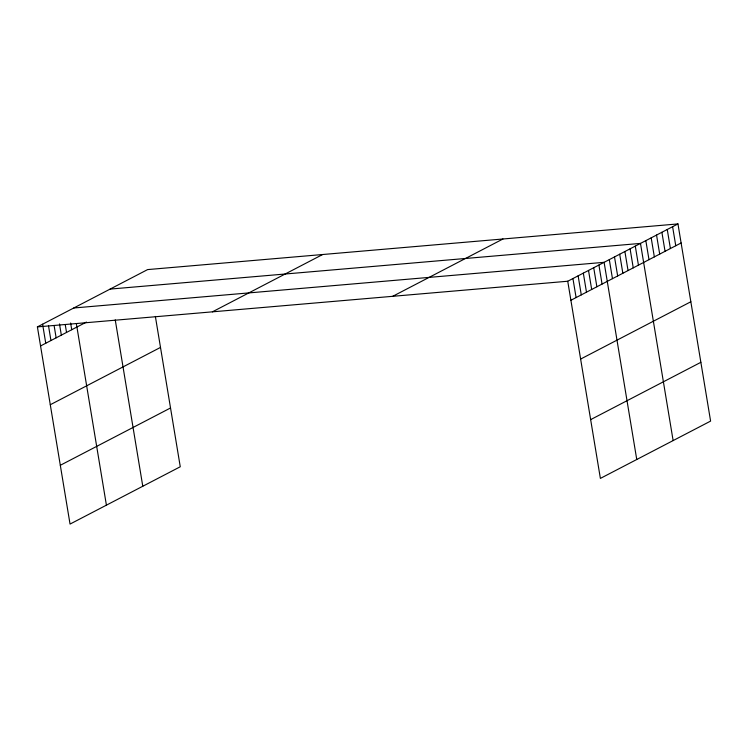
<?xml version="1.0" encoding="UTF-8"?>
<svg xmlns="http://www.w3.org/2000/svg" width="748" height="748" viewBox="0 0 748 748"><rect width="100%" height="100%" fill="white"/><g stroke="black" fill="none" stroke-linecap="round" stroke-linejoin="round"><path stroke-width="1.12" d="M155.369 316.423L180.259 466.761L70.041 524.077L37.4 326.904L147.618 269.589L677.959 223.923L710.6 421.096L600.382 478.411L567.741 281.239L677.959 223.923M40.551 345.95L86.45 322.079M212.413 311.841L322.631 254.526M50.284 404.733L160.502 347.418M60.308 465.293L170.525 407.978M392.728 296.311L502.946 238.995M570.892 300.285L681.11 242.969M580.626 359.068L690.843 301.753M590.649 419.628L700.867 362.312M110.143 289.083L640.484 243.409L673.125 440.581M73.772 307.989L604.113 262.324L636.754 459.496M37.4 326.904L567.741 281.239M672.602 226.709L675.762 245.755M667.253 229.496L670.404 248.532M661.896 232.282L665.047 251.319M656.548 235.059L659.699 254.105M651.19 237.845L654.341 256.891M645.842 240.632L648.993 259.668M635.286 246.111L638.437 265.157M630.096 248.813L633.247 267.859M624.898 251.515L628.049 270.561M619.699 254.217L622.85 273.263M614.501 256.919L617.661 275.965M609.311 259.621L612.462 278.667M598.914 265.026L602.065 284.072M593.725 267.728L596.876 286.774M588.526 270.43L591.677 289.476M583.328 273.132L586.479 292.178M578.129 275.834L581.29 294.88M572.94 278.536L576.091 297.582M115.239 319.882L142.784 486.247M76.371 323.678L106.412 505.162M70.621 323.014L71.733 329.737M65.235 324.595L66.535 332.439M59.485 323.94L61.336 335.141M54.099 325.52L56.137 337.844M48.536 325.988L50.948 340.546M42.599 324.202L45.75 343.248"/></g></svg>
